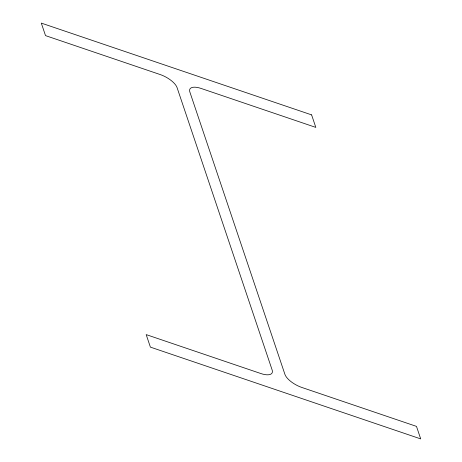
<?xml version="1.0" encoding="UTF-8"?>
<svg xmlns="http://www.w3.org/2000/svg" width="462" height="462" viewBox="0 0 462 462"><rect width="100%" height="100%" fill="white"/><g stroke="black" fill="none" stroke-linecap="round" stroke-linejoin="round"><path stroke-width="0.69" d="M311.607 114.882L41.303 23.1L45.513 35.614L160.181 74.549A16.02 6.468 28.8 0 1 177.079 87.63L272.158 370.039A16.02 6.468 28.8 0 1 260.845 373.539L146.183 334.603L150.393 347.118L420.697 438.9L416.487 426.386L301.819 387.451A16.02 6.468 28.8 0 1 284.921 374.37L189.842 91.961A16.02 6.468 28.8 0 1 201.155 88.461L315.817 127.397L311.607 114.882"/></g></svg>
